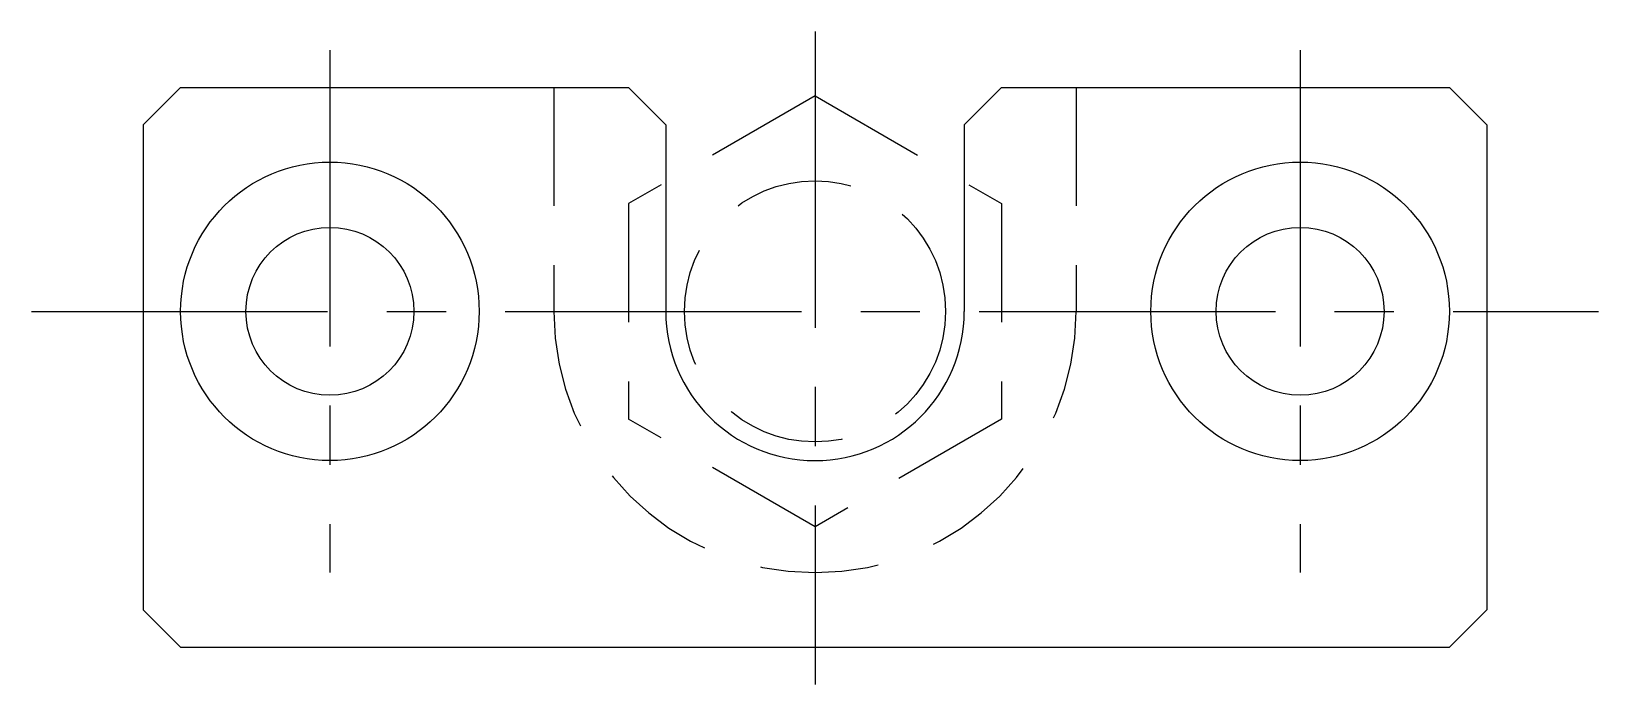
# Model space of a CAD drawing. Extents: x 21 to 319, y 20 to 269.
# Drawn here: x 277.45 to 319.45, y 153.78 to 171.28 of the extents above; entities outside this region: 2.
import ezdxf

# ---------------------------------------------------------------- set-up
doc = ezdxf.new("R2010")
doc.units = 0
doc.header["$LTSCALE"] = 0.25
doc.linetypes.add('CENTER', pattern=[50.8, 31.75, -6.35, 6.35, -6.35])
doc.linetypes.add('DASHED', pattern=[19.05, 12.7, -6.35])
doc.layers.get('0').update_dxf_attribs({"linetype": 'CONTINUOUS'})
doc.layers.add('CENTER', color=1, linetype='CENTER')

msp = doc.modelspace()

# ---------------------------------------------------------------- linework, layer by layer
for p, q in [((280.448108, 168.775631), (281.448108, 169.775631)), ((281.448108, 169.775631), (293.448108, 169.775631)), ((293.448108, 169.775631), (294.448108, 168.775631)), ((302.448108, 168.775631), (303.448109, 169.775631)), ((303.448108, 169.775631), (315.448108, 169.775631)), ((315.448108, 169.775631), (316.448108, 168.775631)), ((280.448108, 168.775631), (280.448108, 155.775631)), ((294.448108, 168.775631), (294.448108, 163.775631)), ((302.448108, 168.775631), (302.448108, 163.775631)), ((316.448108, 168.775631), (316.448108, 155.775631)), ((316.448108, 165.525631), (316.448108, 165.525731)), ((316.448108, 162.275631), (316.448208, 162.275631)), ((281.448108, 154.775631), (280.448108, 155.775631)), ((316.448108, 155.77563), (315.448108, 154.775631)), ((281.448108, 154.775631), (315.448108, 154.775631))]:
    msp.add_line(p, q)
at = {"color": 3, "linetype": 'DASHED'}
for p, q in [((291.448108, 169.775631), (291.448108, 163.775631)), ((305.448108, 169.775631), (305.448108, 163.775631)), ((298.448108, 169.549134), (293.448108, 166.662383)), ((298.448108, 169.549134), (303.448108, 166.662383)), ((293.448108, 166.662382), (293.448108, 160.88888)), ((303.448108, 166.662382), (303.448108, 160.88888)), ((298.448108, 158.002129), (293.448108, 160.88888)), ((303.448108, 160.88888), (298.448109, 158.002129))]:
    msp.add_line(p, q, dxfattribs=at)
for centre, radius in [((285.448108, 163.775631), 4), ((311.448108, 163.775631), 4), ((285.448108, 163.775631), 2.25), ((311.448108, 163.775631), 2.25)]:
    msp.add_circle(centre, radius)
msp.add_circle((298.448108, 163.775631), 3.5, dxfattribs=at)
msp.add_arc((298.448108, 163.775631), 7, 180.00001, 0, dxfattribs=at)
msp.add_arc((298.448108, 163.775631), 4, 180.00001, 0)
at = {"layer": 'CENTER', "color": 1, "linetype": 'CENTER'}
for p, q in [((298.448108, 171.275631), (298.448108, 153.775631)), ((285.448108, 170.775631), (285.448108, 156.775631)), ((311.448108, 170.775631), (311.448108, 156.775631)), ((277.448108, 163.775631), (319.448108, 163.775631))]:
    msp.add_line(p, q, dxfattribs=at)

# ---------------------------------------------------------------- texts
for s, p in [('HLRA 7', (20, 50)), ('HLRA07', (20, 20))]:
    msp.add_text(s, height=8).set_placement(p)

doc.saveas('drawing.dxf')
